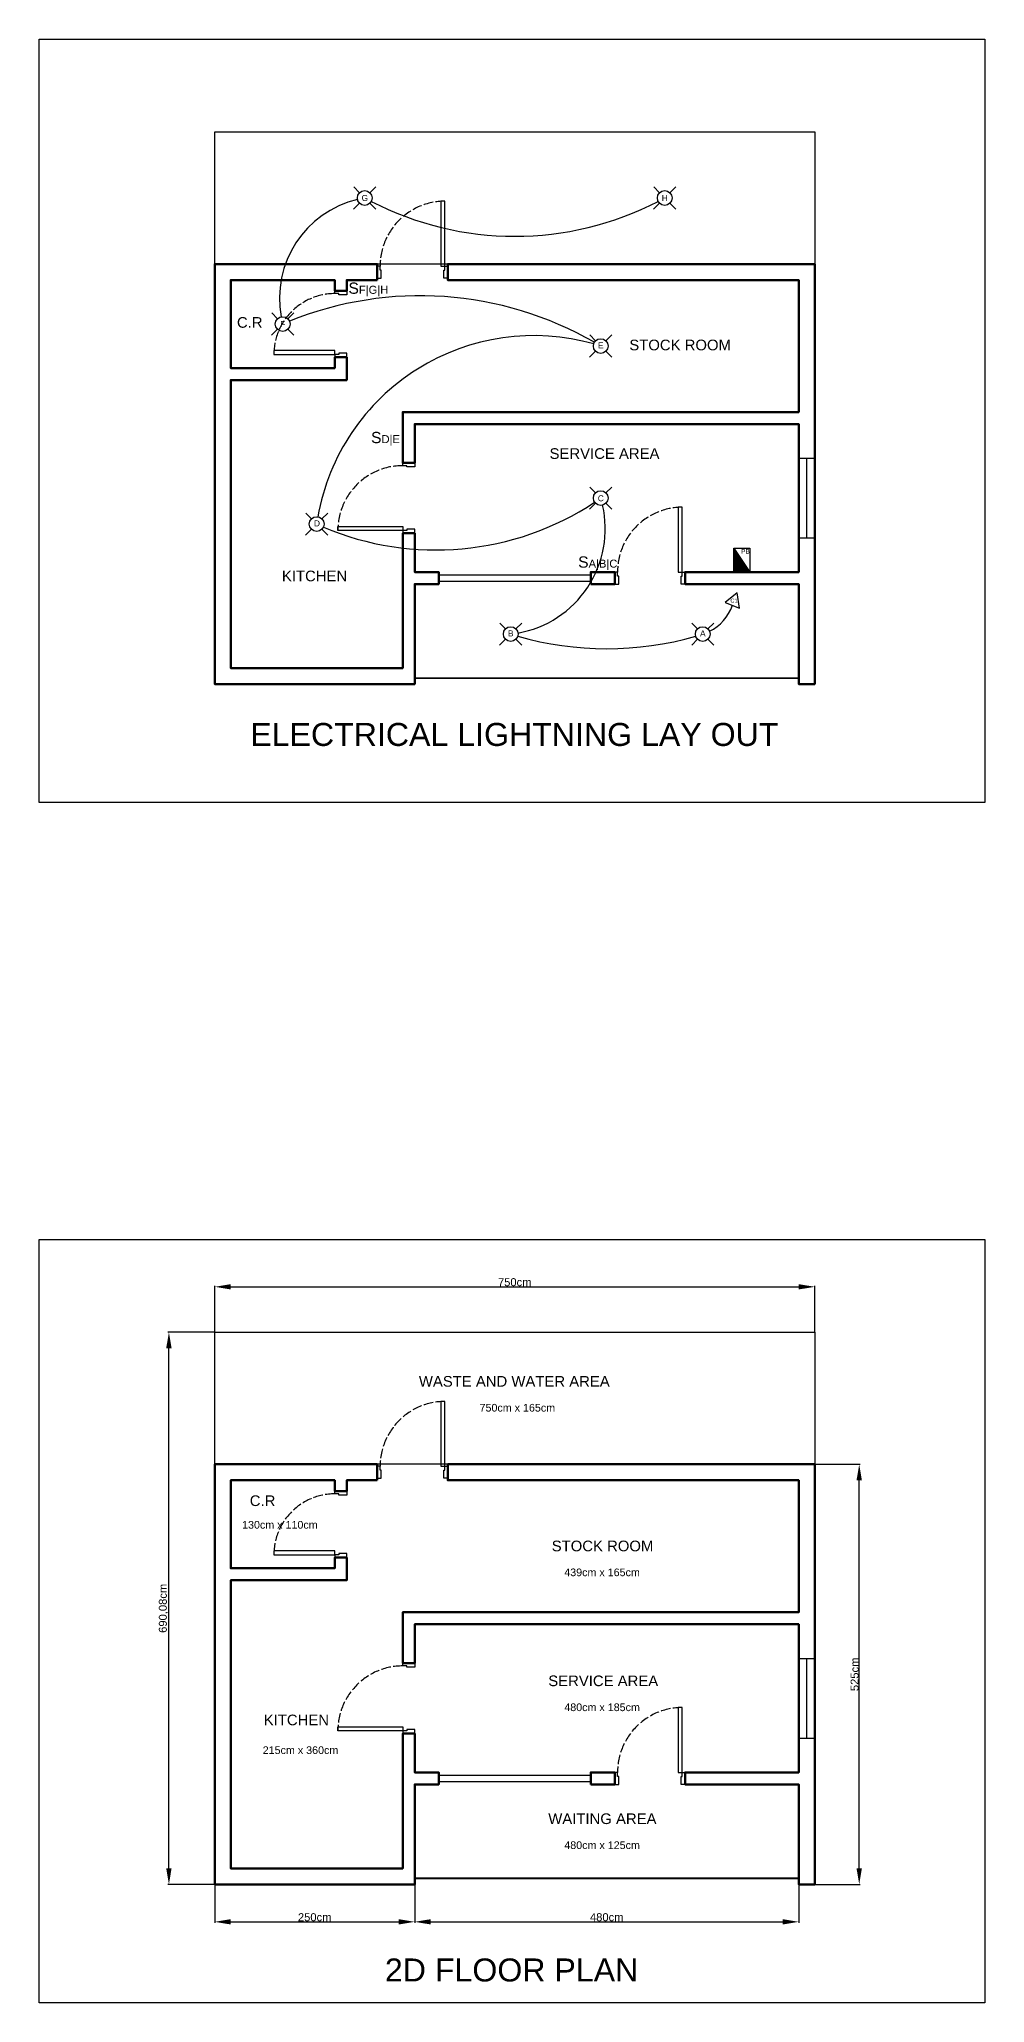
# Model space of a CAD drawing. Header units: centimetres. Extents: x 119643 to 134293, y 52287 to 57994.
# Drawn here: x 132508 to 133689, y 52418 to 54872 of the extents above; entities that cross this region are included whole.
import ezdxf

# ---------------------------------------------------------------- set-up
doc = ezdxf.new("R2010")
doc.units = ezdxf.units.CM
doc.linetypes.add('ACAD_ISO02W100', pattern=[15, 12, -3])
for name, color, linetype in [('doors', 3, 'Continuous'), ('elec light', 40, 'Continuous'), ('text', 2, 'Continuous')]:
    doc.layers.add(name, color=color, linetype=linetype)
doc.layers.add('wall', color=254, linetype='Continuous', lineweight=50)
doc.styles.get("Standard").update_dxf_attribs({"font": 'arial.ttf'})
doc.dimstyles.new('Annotative', dxfattribs={"dimscale": 0, "dimtxt": 10, "dimasz": 20, "dimexe": 1.25, "dimexo": 0.625, "dimtad": 1, "dimtxsty": 'Standard', "dimcen": 2.5, "dimadec": 0, "dimazin": 0, "dimtfac": 1, "dimtmove": 0, "dimatfit": 3, "dimfxl": 1, "dimlwd": 25, "dimarcsym": 0})

# ---------------------------------------------------------------- blocks, each defined once
blk = doc.blocks.new('*U26')
at = {"layer": 'elec light', "color": 0, "linetype": 'Continuous'}
blk.add_line((-5.2, 0), (5.2, 0), dxfattribs=at)
blk = doc.blocks.new('*U28')
at = {"layer": 'elec light', "color": 0, "linetype": 'ByBlock', "lineweight": -2, "transparency": 16777216}
for p, rotation in [((183075.3, 78942.3), 180), ((183089.7, 78956.6), 90), ((183089.7, 78927.9), 270.0000000000001)]:
    blk.add_blockref('*U26', p, dxfattribs=dict(at, rotation=rotation))
blk.add_blockref('*U26', (183104, 78942.3), dxfattribs=at)
blk = doc.blocks.new('*U29')
at = {"layer": 'elec light', "color": 0, "linetype": 'Continuous'}
blk.add_line((-5.2, 0), (5.2, 0), dxfattribs=at)
blk = doc.blocks.new('*U30')
at = {"layer": 'elec light', "color": 0, "linetype": 'ByBlock', "lineweight": -2, "transparency": 16777216}
for p, rotation in [((183075.3, 78942.3), 180), ((183089.7, 78956.6), 90), ((183089.7, 78927.9), 270.0000000000001)]:
    blk.add_blockref('*U29', p, dxfattribs=dict(at, rotation=rotation))
blk.add_blockref('*U29', (183104, 78942.3), dxfattribs=at)
blk = doc.blocks.new('*U31')
at = {"layer": 'elec light', "color": 0, "linetype": 'Continuous'}
blk.add_line((-5.2, 0), (5.2, 0), dxfattribs=at)
blk = doc.blocks.new('*U32')
at = {"layer": 'elec light', "color": 0, "linetype": 'ByBlock', "lineweight": -2, "transparency": 16777216}
for p, rotation in [((183075.3, 78942.3), 180), ((183089.7, 78956.6), 90), ((183089.7, 78927.9), 270.0000000000001)]:
    blk.add_blockref('*U31', p, dxfattribs=dict(at, rotation=rotation))
blk.add_blockref('*U31', (183104, 78942.3), dxfattribs=at)
blk = doc.blocks.new('*U33')
at = {"layer": 'elec light', "color": 0, "linetype": 'Continuous'}
blk.add_line((-5.2, 0), (5.2, 0), dxfattribs=at)
blk = doc.blocks.new('*U34')
at = {"layer": 'elec light', "color": 0, "linetype": 'ByBlock', "lineweight": -2, "transparency": 16777216}
for p, rotation in [((183075.3, 78942.3), 180), ((183089.7, 78956.6), 90), ((183089.7, 78927.9), 270.0000000000001)]:
    blk.add_blockref('*U33', p, dxfattribs=dict(at, rotation=rotation))
blk.add_blockref('*U33', (183104, 78942.3), dxfattribs=at)
blk = doc.blocks.new('*U35')
at = {"layer": 'elec light', "color": 0, "linetype": 'Continuous'}
blk.add_line((-5.2, 0), (5.2, 0), dxfattribs=at)
blk = doc.blocks.new('*U36')
at = {"layer": 'elec light', "color": 0, "linetype": 'ByBlock', "lineweight": -2, "transparency": 16777216}
for p, rotation in [((183075.3, 78942.3), 180), ((183089.7, 78956.6), 90), ((183089.7, 78927.9), 270.0000000000001)]:
    blk.add_blockref('*U35', p, dxfattribs=dict(at, rotation=rotation))
blk.add_blockref('*U35', (183104, 78942.3), dxfattribs=at)
blk = doc.blocks.new('*U37')
at = {"layer": 'elec light', "color": 0, "linetype": 'Continuous'}
blk.add_line((-5.2, 0), (5.2, 0), dxfattribs=at)
blk = doc.blocks.new('*U38')
at = {"layer": 'elec light', "color": 0, "linetype": 'ByBlock', "lineweight": -2, "transparency": 16777216}
for p, rotation in [((183075.3, 78942.3), 180), ((183089.7, 78956.6), 90), ((183089.7, 78927.9), 270.0000000000001)]:
    blk.add_blockref('*U37', p, dxfattribs=dict(at, rotation=rotation))
blk.add_blockref('*U37', (183104, 78942.3), dxfattribs=at)
blk = doc.blocks.new('*U39')
at = {"layer": 'elec light', "color": 0, "linetype": 'Continuous'}
blk.add_line((-5.2, 0), (5.2, 0), dxfattribs=at)
blk = doc.blocks.new('*U40')
at = {"layer": 'elec light', "color": 0, "linetype": 'ByBlock', "lineweight": -2, "transparency": 16777216}
for p, rotation in [((183075.3, 78942.3), 180), ((183089.7, 78956.6), 90), ((183089.7, 78927.9), 270.0000000000001)]:
    blk.add_blockref('*U39', p, dxfattribs=dict(at, rotation=rotation))
blk.add_blockref('*U39', (183104, 78942.3), dxfattribs=at)
blk = doc.blocks.new('*U41')
at = {"layer": 'elec light', "color": 0, "linetype": 'Continuous'}
blk.add_line((-5.2, 0), (5.2, 0), dxfattribs=at)
blk = doc.blocks.new('*U42')
at = {"layer": 'elec light', "color": 0, "linetype": 'ByBlock', "lineweight": -2, "transparency": 16777216}
for p, rotation in [((183075.3, 78942.3), 180), ((183089.7, 78956.6), 90), ((183089.7, 78927.9), 270.0000000000001)]:
    blk.add_blockref('*U41', p, dxfattribs=dict(at, rotation=rotation))
blk.add_blockref('*U41', (183104, 78942.3), dxfattribs=at)
blk = doc.blocks.new('*D50')
at = {"color": 0, "linetype": 'Continuous', "lineweight": -2, "transparency": 16777216}
for p, q in [((132726.2, 53255.8), (132668.3, 53255.8)), ((132726.2, 52565.7), (132668.3, 52565.7))]:
    blk.add_line(p, q, dxfattribs=at)
at = {"color": 0, "linetype": 'Continuous', "lineweight": 25, "transparency": 16777216}
blk.add_line((132669.6, 52585.7), (132669.6, 53235.8), dxfattribs=at)
at = {"color": 0, "linetype": 'Continuous', "transparency": 16777216}
for points in [[(132666.2, 53235.8), (132672.9, 53235.8), (132669.6, 53255.8)], [(132666.2, 52585.7), (132672.9, 52585.7), (132669.6, 52565.7)]]:
    blk.add_solid(points, dxfattribs=at)
at = {"layer": 'Defpoints', "color": 0, "linetype": 'Continuous', "transparency": 16777216}
for p in [(132669.6, 53255.8), (132726.8, 53255.8), (132726.8, 52565.7)]:
    blk.add_point(p, dxfattribs=at)
at = {"color": 0, "linetype": 'Continuous', "transparency": 16777216, "insert": (132662.9, 52910.7), "char_height": 10, "attachment_point": 5, "rotation": 90}
blk.add_mtext('690,08cm', dxfattribs=at)
blk = doc.blocks.new('*D51')
at = {"color": 0, "linetype": 'Continuous', "lineweight": -2, "transparency": 16777216}
for p, q in [((132726.8, 52565.1), (132726.8, 52517.7)), ((132976.8, 52565.1), (132976.8, 52517.7))]:
    blk.add_line(p, q, dxfattribs=at)
at = {"color": 0, "linetype": 'Continuous', "lineweight": 25, "transparency": 16777216}
blk.add_line((132746.8, 52518.9), (132956.8, 52518.9), dxfattribs=at)
at = {"color": 0, "linetype": 'Continuous', "transparency": 16777216}
for points in [[(132746.8, 52522.2), (132746.8, 52515.6), (132726.8, 52518.9)], [(132956.8, 52522.2), (132956.8, 52515.6), (132976.8, 52518.9)]]:
    blk.add_solid(points, dxfattribs=at)
at = {"layer": 'Defpoints', "color": 0, "linetype": 'Continuous', "transparency": 16777216}
for p in [(132726.8, 52565.7), (132976.8, 52565.7), (132976.8, 52518.9)]:
    blk.add_point(p, dxfattribs=at)
at = {"color": 0, "linetype": 'Continuous', "transparency": 16777216, "insert": (132851.8, 52524.6), "char_height": 10, "attachment_point": 5}
blk.add_mtext('250cm', dxfattribs=at)
blk = doc.blocks.new('*D52')
at = {"color": 0, "linetype": 'Continuous', "lineweight": -2, "transparency": 16777216}
for p, q in [((133477.4, 53090.7), (133533.6, 53090.7)), ((133477.4, 52565.7), (133533.6, 52565.7))]:
    blk.add_line(p, q, dxfattribs=at)
at = {"color": 0, "linetype": 'Continuous', "lineweight": 25, "transparency": 16777216}
blk.add_line((133532.4, 52585.7), (133532.4, 53070.7), dxfattribs=at)
at = {"color": 0, "linetype": 'Continuous', "transparency": 16777216}
for points in [[(133529, 53070.7), (133535.7, 53070.7), (133532.4, 53090.7)], [(133529, 52585.7), (133535.7, 52585.7), (133532.4, 52565.7)]]:
    blk.add_solid(points, dxfattribs=at)
at = {"layer": 'Defpoints', "color": 0, "linetype": 'Continuous', "transparency": 16777216}
for p in [(133476.8, 53090.7), (133532.4, 53090.7), (133476.8, 52565.7)]:
    blk.add_point(p, dxfattribs=at)
at = {"color": 0, "linetype": 'Continuous', "transparency": 16777216, "insert": (133526.7, 52828.2), "char_height": 10, "attachment_point": 5, "rotation": 90}
blk.add_mtext('525cm', dxfattribs=at)
blk = doc.blocks.new('*D53')
at = {"color": 0, "linetype": 'Continuous', "lineweight": -2, "transparency": 16777216}
for p, q in [((132726.8, 53256.4), (132726.8, 53313.7)), ((133476.8, 53256.4), (133476.8, 53313.7))]:
    blk.add_line(p, q, dxfattribs=at)
at = {"color": 0, "linetype": 'Continuous', "lineweight": 25, "transparency": 16777216}
blk.add_line((132746.8, 53312.5), (133456.8, 53312.5), dxfattribs=at)
at = {"color": 0, "linetype": 'Continuous', "transparency": 16777216}
for points in [[(132746.8, 53315.8), (132746.8, 53309.2), (132726.8, 53312.5)], [(133456.8, 53315.8), (133456.8, 53309.2), (133476.8, 53312.5)]]:
    blk.add_solid(points, dxfattribs=at)
at = {"layer": 'Defpoints', "color": 0, "linetype": 'Continuous', "transparency": 16777216}
for p in [(133476.8, 53312.5), (132726.8, 53255.8), (133476.8, 53255.8)]:
    blk.add_point(p, dxfattribs=at)
at = {"color": 0, "linetype": 'Continuous', "transparency": 16777216, "insert": (133101.8, 53318.2), "char_height": 10, "attachment_point": 5}
blk.add_mtext('750cm', dxfattribs=at)
blk = doc.blocks.new('*D54')
at = {"color": 0, "linetype": 'Continuous', "lineweight": -2, "transparency": 16777216}
for p, q in [((132976.8, 52565.1), (132976.8, 52517.7)), ((133456.8, 52565.1), (133456.8, 52517.7))]:
    blk.add_line(p, q, dxfattribs=at)
at = {"color": 0, "linetype": 'Continuous', "lineweight": 25, "transparency": 16777216}
blk.add_line((132996.8, 52518.9), (133436.8, 52518.9), dxfattribs=at)
at = {"color": 0, "linetype": 'Continuous', "transparency": 16777216}
for points in [[(132996.8, 52522.2), (132996.8, 52515.6), (132976.8, 52518.9)], [(133436.8, 52522.2), (133436.8, 52515.6), (133456.8, 52518.9)]]:
    blk.add_solid(points, dxfattribs=at)
at = {"layer": 'Defpoints', "color": 0, "linetype": 'Continuous', "transparency": 16777216}
for p in [(132976.8, 52565.7), (133456.8, 52565.7), (133456.8, 52518.9)]:
    blk.add_point(p, dxfattribs=at)
at = {"color": 0, "linetype": 'Continuous', "transparency": 16777216, "insert": (133216.8, 52524.6), "char_height": 10, "attachment_point": 5}
blk.add_mtext('480cm', dxfattribs=at)

msp = doc.modelspace()

# ---------------------------------------------------------------- hatches: boundary and pattern name
at = {"layer": 'elec light', "linetype": 'Continuous'}
h = msp.add_hatch(color=0, dxfattribs=at)
h.dxf.hatch_style = 1
h.paths.add_polyline_path([(133375.784, 54235.696), (133375.784, 54205.696), (133395.784, 54205.696)])

# ---------------------------------------------------------------- linework, layer by layer
at = {"color": 0, "linetype": 'Continuous'}
for p, q in [((133466.784, 54248.196, 91), (133466.784, 54348.196, 91)), ((133466.784, 52748.196, 91), (133466.784, 52848.196, 91))]:
    msp.add_line(p, q, dxfattribs=at)
for points in [[(132507.542, 54871.575), (133689.245, 54871.575), (133689.245, 53917.8), (132507.542, 53917.8)], [(132507.542, 53371.575), (133689.245, 53371.575), (133689.245, 52417.8), (132507.542, 52417.8)]]:
    msp.add_lwpolyline(points, close=True, dxfattribs=at)
for points in [[(133476.784, 54590.696), (132726.784, 54590.696), (132726.784, 54755.777), (133476.784, 54755.777), (133476.784, 54590.696), (133018.072, 54590.696)], [(133476.784, 53090.696), (132726.784, 53090.696), (132726.784, 53255.777), (133476.784, 53255.777), (133476.784, 53090.696), (133018.072, 53090.696)]]:
    msp.add_lwpolyline(points, dxfattribs=at)
at = {"color": 0, "linetype": 'Continuous', "elevation": 91}
for points in [[(133456.784, 54348.196), (133476.784, 54348.196), (133476.784, 54248.196), (133456.784, 54248.196)], [(133456.784, 52848.196), (133476.784, 52848.196), (133476.784, 52748.196), (133456.784, 52748.196)]]:
    msp.add_lwpolyline(points, close=True, dxfattribs=at)
at = {"linetype": 'Continuous'}
for centre, radius, start, end in [((132935.112, 54547.57), 127.38, 103.549717, 190.352156), ((133101.784, 55016.861), 391.452, 242.727388, 297.272612), ((132983.746, 54114.739), 436.277, 60.079664, 112.00523), ((133125.73, 54227.054), 274.183, 74.180301, 169.975426), ((133003.344, 54592.596), 359.281, 246.955114, 303.5065), ((133082.579, 54259.82), 132.388, 280.141718, 12.867913), ((133319.199, 54183.322), 57.863, 296.811392, 340.722991), ((133216.784, 54512.112), 402.233, 253.952925, 286.047075)]:
    msp.add_arc(centre, radius, start, end, dxfattribs=at)
at = {"layer": 'doors', "color": 0}
for points in [[(133009.572, 54588.196), (133014.572, 54588.196), (133014.572, 54669.196), (133009.572, 54669.196)], [(132933.572, 54583.196), (132933.572, 54588.196), (132930.072, 54588.196), (132930.072, 54573.196), (132935.072, 54573.196), (132935.072, 54583.196)], [(133014.572, 54583.196), (133014.572, 54588.196), (133018.072, 54588.196), (133018.072, 54573.196), (133013.072, 54573.196), (133013.072, 54583.196)], [(132881.784, 54553.696), (132876.784, 54553.696), (132876.784, 54557.196), (132891.784, 54557.196), (132891.784, 54552.196), (132881.784, 54552.196)], [(132876.784, 54482.696), (132800.784, 54482.696), (132800.784, 54477.696), (132876.784, 54477.696)], [(132881.784, 54477.696), (132876.784, 54477.696), (132876.784, 54474.196), (132891.784, 54474.196), (132891.784, 54479.196), (132881.784, 54479.196)], [(132966.784, 54338.696), (132961.784, 54338.696), (132961.784, 54342.196), (132976.784, 54342.196), (132976.784, 54337.196), (132966.784, 54337.196)], [(133306.284, 54205.696), (133311.284, 54205.696), (133311.284, 54286.696), (133306.284, 54286.696)], [(132961.784, 54262.696), (132961.784, 54257.696), (132880.784, 54257.696), (132880.784, 54262.696)], [(132966.784, 54257.696), (132961.784, 54257.696), (132961.784, 54254.196), (132976.784, 54254.196), (132976.784, 54259.196), (132966.784, 54259.196)], [(133230.284, 54200.696), (133230.284, 54205.696), (133226.784, 54205.696), (133226.784, 54190.696), (133231.784, 54190.696), (133231.784, 54200.696)], [(133311.284, 54200.696), (133311.284, 54205.696), (133314.784, 54205.696), (133314.784, 54190.696), (133309.784, 54190.696), (133309.784, 54200.696)], [(133009.572, 53088.196), (133014.572, 53088.196), (133014.572, 53169.196), (133009.572, 53169.196)], [(132933.572, 53083.196), (132933.572, 53088.196), (132930.072, 53088.196), (132930.072, 53073.196), (132935.072, 53073.196), (132935.072, 53083.196)], [(133014.572, 53083.196), (133014.572, 53088.196), (133018.072, 53088.196), (133018.072, 53073.196), (133013.072, 53073.196), (133013.072, 53083.196)], [(132881.784, 53053.696), (132876.784, 53053.696), (132876.784, 53057.196), (132891.784, 53057.196), (132891.784, 53052.196), (132881.784, 53052.196)], [(132876.784, 52982.696), (132800.784, 52982.696), (132800.784, 52977.696), (132876.784, 52977.696)], [(132881.784, 52977.696), (132876.784, 52977.696), (132876.784, 52974.196), (132891.784, 52974.196), (132891.784, 52979.196), (132881.784, 52979.196)], [(132966.784, 52838.696), (132961.784, 52838.696), (132961.784, 52842.196), (132976.784, 52842.196), (132976.784, 52837.196), (132966.784, 52837.196)], [(133306.284, 52705.696), (133311.284, 52705.696), (133311.284, 52786.696), (133306.284, 52786.696)], [(132961.784, 52762.696), (132961.784, 52757.696), (132880.784, 52757.696), (132880.784, 52762.696)], [(132966.784, 52757.696), (132961.784, 52757.696), (132961.784, 52754.196), (132976.784, 52754.196), (132976.784, 52759.196), (132966.784, 52759.196)], [(133230.284, 52700.696), (133230.284, 52705.696), (133226.784, 52705.696), (133226.784, 52690.696), (133231.784, 52690.696), (133231.784, 52700.696)], [(133311.284, 52700.696), (133311.284, 52705.696), (133314.784, 52705.696), (133314.784, 52690.696), (133309.784, 52690.696), (133309.784, 52700.696)]]:
    msp.add_lwpolyline(points, close=True, dxfattribs=at)
at = {"layer": 'doors', "color": 0, "linetype": 'Continuous'}
for points in [[(133006.593, 54194.446), (133196.784, 54194.446), (133196.784, 54201.946), (133006.593, 54201.946)], [(132976.784, 54073.696), (133456.784, 54073.696), (133456.784, 54072.696), (132976.784, 54072.696)], [(133006.593, 52694.446), (133196.784, 52694.446), (133196.784, 52701.946), (133006.593, 52701.946)], [(132976.784, 52573.696), (133456.784, 52573.696), (133456.784, 52572.696), (132976.784, 52572.696)]]:
    msp.add_lwpolyline(points, close=True, dxfattribs=at)
at = {"layer": 'doors', "color": 0, "linetype": 'ACAD_ISO02W100'}
for centre, radius in [((133014.572, 54588.196), 81), ((132876.784, 54477.696), 76), ((132961.784, 54257.696), 81), ((133311.284, 54205.696), 81), ((133014.572, 53088.196), 81), ((132876.784, 52977.696), 76), ((132961.784, 52757.696), 81), ((133311.284, 52705.696), 81)]:
    msp.add_arc(centre, radius, 90, 180, dxfattribs=at)
at = {"layer": 'elec light', "color": 0, "linetype": 'Continuous'}
msp.add_line((133375.784, 54235.696), (133395.784, 54205.696), dxfattribs=at)
for points in [[(133395.784, 54205.696), (133375.784, 54205.696), (133375.784, 54235.696), (133395.784, 54235.696)], [(133382.882, 54160.731), (133379.86, 54179.918), (133364.754, 54167.708)]]:
    msp.add_lwpolyline(points, close=True, dxfattribs=at)
for centre in [(132914.284, 54673.236), (133289.284, 54673.236), (132811.784, 54515.696), (133209.284, 54488.196), (133209.284, 54298.196, 91), (132854.284, 54265.696), (133096.784, 54128.196), (133336.784, 54128.196)]:
    msp.add_circle(centre, 9.2, dxfattribs=at)
at = {"layer": 'wall', "color": 0, "linetype": 'Continuous'}
for points in [[(132930.072, 54570.696), (132891.784, 54570.696), (132891.784, 54557.196), (132876.784, 54557.196), (132876.784, 54570.696), (132746.784, 54570.696), (132746.784, 54460.696), (132876.784, 54460.696), (132876.784, 54474.196), (132891.784, 54474.196), (132891.784, 54445.696), (132746.784, 54445.696), (132746.784, 54085.696), (132961.784, 54085.696), (132961.784, 54254.196), (132976.784, 54254.196), (132976.784, 54205.696), (133006.784, 54205.696), (133006.784, 54190.696), (132976.784, 54190.696), (132976.784, 54065.696), (132726.784, 54065.696), (132726.784, 54590.696), (132930.072, 54590.696)], [(133196.784, 54190.696), (133226.784, 54190.696), (133226.784, 54205.696), (133196.784, 54205.696)], [(132930.072, 53070.696), (132891.784, 53070.696), (132891.784, 53057.196), (132876.784, 53057.196), (132876.784, 53070.696), (132746.784, 53070.696), (132746.784, 52960.696), (132876.784, 52960.696), (132876.784, 52974.196), (132891.784, 52974.196), (132891.784, 52945.696), (132746.784, 52945.696), (132746.784, 52585.696), (132961.784, 52585.696), (132961.784, 52754.196), (132976.784, 52754.196), (132976.784, 52705.696), (133006.784, 52705.696), (133006.784, 52690.696), (132976.784, 52690.696), (132976.784, 52565.696), (132726.784, 52565.696), (132726.784, 53090.696), (132930.072, 53090.696)], [(133196.784, 52690.696), (133226.784, 52690.696), (133226.784, 52705.696), (133196.784, 52705.696)]]:
    msp.add_lwpolyline(points, close=True, dxfattribs=at)
for points in [[(133456.784, 54230.696), (133456.784, 54390.696), (132976.784, 54390.696), (132976.784, 54342.196), (132961.784, 54342.196), (132961.784, 54405.696), (133456.784, 54405.696), (133456.784, 54570.696), (133018.072, 54570.696), (133018.072, 54590.696), (133476.784, 54590.696), (133476.784, 54065.696), (133456.784, 54065.696), (133456.784, 54190.696), (133314.784, 54190.696), (133314.784, 54205.696), (133456.784, 54205.696), (133456.784, 54230.696), (133456.784, 54261.973)], [(133456.784, 52730.696), (133456.784, 52890.696), (132976.784, 52890.696), (132976.784, 52842.196), (132961.784, 52842.196), (132961.784, 52905.696), (133456.784, 52905.696), (133456.784, 53070.696), (133018.072, 53070.696), (133018.072, 53090.696), (133476.784, 53090.696), (133476.784, 52565.696), (133456.784, 52565.696), (133456.784, 52690.696), (133314.784, 52690.696), (133314.784, 52705.696), (133456.784, 52705.696), (133456.784, 52730.696), (133456.784, 52761.973)]]:
    msp.add_lwpolyline(points, dxfattribs=at)

# ---------------------------------------------------------------- block references
at = {"layer": 'elec light', "color": 0, "linetype": 'Continuous', "rotation": 45}
for name, p in [('*U36', (59270.98, -130611.33)), ('*U38', (59645.98, -130611.33)), ('*U34', (59168.48, -130768.87)), ('*U40', (59565.98, -130796.37)), ('*U42', (59565.98, -130986.37, 91)), ('*U32', (59210.98, -131018.87)), ('*U28', (59453.48, -131156.37)), ('*U30', (59693.48, -131156.37))]:
    msp.add_blockref(name, p, dxfattribs=at)

# ---------------------------------------------------------------- texts
at = {"color": 0, "linetype": 'Continuous', "char_height": 28.73654, "attachment_point": 1}
for s, insert in [('ELECTRICAL LIGHTNING LAY OUT', (132771.216, 54017.156)), ('2D FLOOR PLAN', (132939.535, 52473.093))]:
    msp.add_mtext_dynamic_manual_height_columns(s, width=2258.19711, gutter_width=143.683, heights=[0], dxfattribs=dict(at, insert=insert))
at = {"layer": 'elec light', "color": 0, "linetype": 'Continuous'}
for s, height, p in [('G', 7.5, (132910.376, 54669.519)), ('H', 7.5, (133285.569, 54669.335)), ('F', 7.5, (132808.656, 54511.876)), ('E', 7.5, (133205.899, 54485.33)), ('C', 7.5, (133205.638, 54294.173, 182)), ('D', 7.5, (132850.899, 54262.83)), ('PB', 5.7404, (133384.845, 54228.786)), ('C1', 5, (133371.405, 54167.542)), ('B', 7.5, (133093.399, 54125.33)), ('A', 7.5, (133333.399, 54125.33))]:
    msp.add_text(s, height=height, dxfattribs=at).set_placement(p)
at = {"layer": 'elec light', "color": 0, "linetype": 'Continuous', "char_height": 14.0625, "attachment_point": 1}
for s, insert in [('S{\\H0.71111x;F|G|H}', (132893.945, 54567.55)), ('S{\\H0.71111x;D|E}', (132922.206, 54380.921)), ('S{\\H0.71111x;A|B|C}', (133181.028, 54225.318))]:
    msp.add_mtext_dynamic_manual_height_columns(s, width=42.1875, gutter_width=70.312, heights=[0], dxfattribs=dict(at, insert=insert))
at = {"layer": 'text', "color": 0, "linetype": 'Continuous'}
for s, height, p in [('C.R', 13.3054, (132754.642, 54511.058)), ('STOCK ROOM', 13.3054, (133245.03, 54482.874)), ('SERVICE AREA', 13.30543, (133145.329, 54347.179)), ('KITCHEN', 13.3054, (132810.845, 54194.195)), ('WASTE AND WATER AREA', 13.30543, (132982.008, 53187.716)), ('750cm x 165cm', 9.57991, (133057.856, 53156.591)), ('C.R', 13.3054, (132770.65, 53038.528)), ('130cm x 110cm', 9.57991, (132761.043, 53010.284)), ('STOCK ROOM', 13.3054, (133148.033, 52981.986)), ('439cm x 165cm', 9.57991, (133163.723, 52950.86)), ('SERVICE AREA', 13.30543, (133143.731, 52813.437)), ('480cm x 185cm', 9.57991, (133163.783, 52782.237)), ('KITCHEN', 13.3054, (132788.12, 52764.54)), ('215cm x 360cm', 9.57991, (132786.835, 52728.651)), ('WAITING AREA', 13.30543, (133143.731, 52641.111)), ('480cm x 125cm', 9.57991, (133163.783, 52609.911))]:
    msp.add_text(s, height=height, dxfattribs=at).set_placement(p)

# ---------------------------------------------------------------- dimensions: what is measured, and where the dimension line sits
at = {"linetype": 'Continuous'}
for base, p1, p2, picture, middle in [((133476.784, 53312.486), (132726.784, 53255.777), (133476.784, 53255.777), '*D53', (133101.784, 53318.217)), ((132976.784, 52518.915), (132726.784, 52565.696), (132976.784, 52565.696), '*D51', (132851.784, 52524.645)), ((133456.784, 52518.915), (132976.784, 52565.696), (133456.784, 52565.696), '*D54', (133216.784, 52524.645))]:
    dim = msp.add_linear_dim(base=base, p1=p1, p2=p2, dimstyle='Annotative', override={"dimpost": 'cm'}, dxfattribs=at)
    dim.commit()
    dim.dimension.update_dxf_attribs({"geometry": picture, "text_midpoint": middle})
for base, p1, p2, picture, middle in [((132669.569, 53255.777), (132726.784, 52565.696), (132726.784, 53255.777), '*D50', (132662.934, 52910.736)), ((133532.383, 53090.696), (133476.784, 52565.696), (133476.784, 53090.696), '*D52', (133526.652, 52828.196))]:
    dim = msp.add_linear_dim(base=base, p1=p1, p2=p2, angle=90, dimstyle='Annotative', override={"dimpost": 'cm'}, dxfattribs=at)
    dim.commit()
    dim.dimension.update_dxf_attribs({"geometry": picture, "text_midpoint": middle})

doc.saveas('drawing.dxf')
